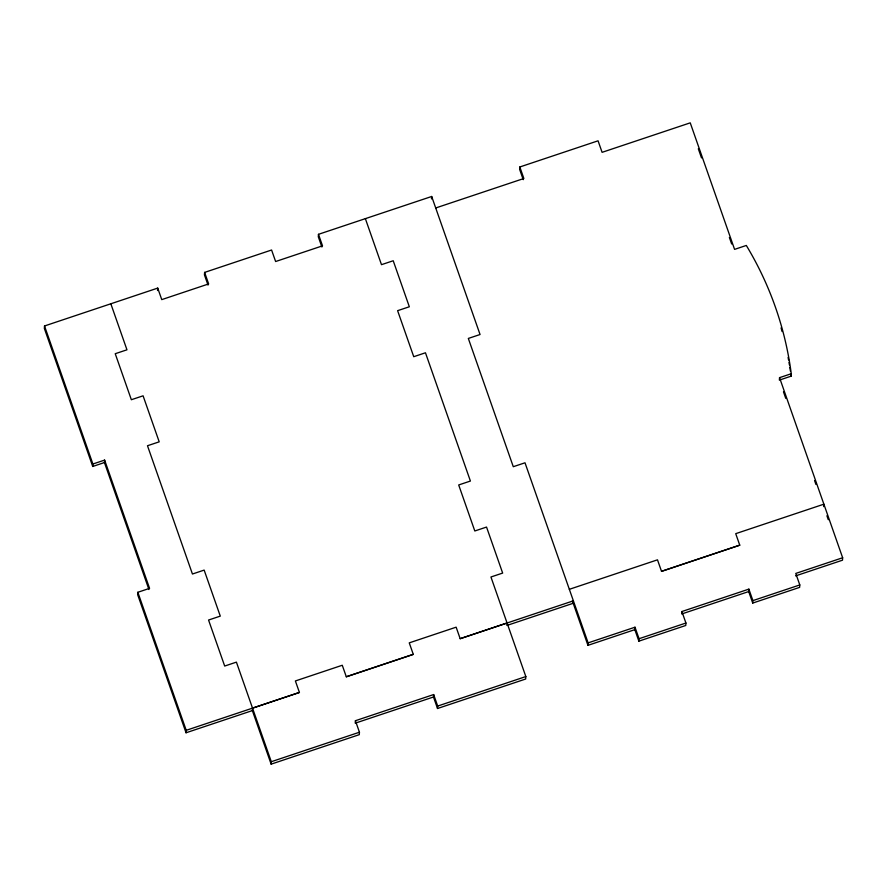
<?xml version="1.0" encoding="UTF-8"?>
<svg xmlns="http://www.w3.org/2000/svg" width="887" height="887" viewBox="0 0 887 887"><rect width="100%" height="100%" fill="white"/><g stroke="black" fill="none" stroke-linecap="round" stroke-linejoin="round"><path stroke-width="1.33" d="M588.114 642.887L635.003 627.209L634.837 629.648L587.948 645.337L588.114 642.887L525.004 462.792L513.285 466.706L468.325 338.435L480.055 334.521L431.681 196.482L318.477 234.323L322.513 245.843L275.624 261.521L271.588 250.012L204.609 272.409L208.645 283.929L161.756 299.618L157.72 288.098L44.516 325.972L44.35 328.412L92.725 466.462L104.444 462.537L104.622 460.098L92.891 464.012L92.725 466.462M157.542 290.537L157.72 288.098M104.622 460.098L149.57 588.358L137.84 592.283L137.673 594.722L186.048 732.773L252.363 710.587L252.529 708.136L299.418 692.448L295.382 680.95L342.271 665.261L346.307 676.781L413.287 654.373L409.251 642.864L456.14 627.176L460.176 638.695L573.379 600.832L573.213 603.282L506.898 625.457L507.065 622.996L460.176 638.684M204.609 272.409L204.431 274.859L208.024 285.093M186.048 732.773L186.215 730.323L137.84 592.283M365.366 218.645L381.488 264.67L393.218 260.756L409.339 306.769L397.609 310.672L413.741 356.707L425.461 352.782L470.409 481.042L458.69 484.967L474.811 530.98L486.542 527.066L502.663 573.08L490.943 576.993L525.836 676.57L525.669 679.021L437.513 708.502L437.69 706.063L433.654 694.554L355.421 720.721L359.446 732.23L359.279 734.669L271.134 764.15L271.3 761.711L236.408 662.134L224.688 666.048L208.556 620.035L220.286 616.121L204.154 570.097L192.435 574.022L147.486 445.74L159.205 441.837L143.084 395.813L131.354 399.727L115.232 353.713L126.963 349.811L110.831 303.775M318.477 234.323L318.3 236.774L321.892 247.007M355.421 720.721L355.243 723.171L433.488 696.994L433.654 694.554M431.503 198.921L431.681 196.482M791.259 373.737L779.54 377.651L779.363 380.102L791.082 376.177L791.259 373.737A340.73 334.011 4 0 0 746.311 245.455L734.58 249.38L690.241 122.849L602.096 152.331L598.06 140.811L519.826 166.978L519.649 169.428L523.241 179.662M779.54 377.651L842.65 557.757L795.761 573.434L799.797 584.943L799.619 587.382L752.73 603.071L752.908 600.621L748.872 589.123L681.892 611.531L685.928 623.029L685.751 625.479L638.862 641.157L639.039 638.718L635.003 627.209M681.892 611.531L681.726 613.97L748.706 591.562L748.872 589.123M823.701 506.621L823.879 504.182L735.722 533.664L739.758 545.183L661.525 571.35L657.489 559.83L569.343 589.312M842.65 557.757L842.484 560.196L795.595 575.885M435.705 207.979L523.862 178.498L519.826 166.978M346.307 676.77L413.287 654.362M661.525 571.339L739.758 545.172M186.215 730.323L299.418 692.459M271.3 761.711L359.446 732.23M437.69 706.063L525.836 676.57M639.039 638.718L685.928 623.029M752.908 600.621L799.797 584.943M698.302 148.772L701.506 157.897M729.38 237.472L731.675 243.992M783.476 391.832L785.76 398.363M814.565 480.543L815.929 484.446M826.906 515.768L828.281 519.693M748.706 591.562L752.73 603.071M634.837 629.648L638.862 641.157M572.381 600.909L587.948 645.337M433.488 696.994L437.513 708.502M252.363 710.576L271.134 764.15M104.444 462.537L148.938 589.511M44.516 325.972L92.891 464.012M781.07 327.902A340.73 334.011 4 0 1 782.101 331.561M788.099 357.45A340.73 334.011 4 0 1 788.554 359.934M788.998 362.428A340.73 334.011 4 0 1 789.419 364.923M789.829 367.418A340.73 334.011 4 0 1 790.395 371.165M790.749 373.671A340.73 334.011 4 0 1 791.082 376.177"/></g></svg>
